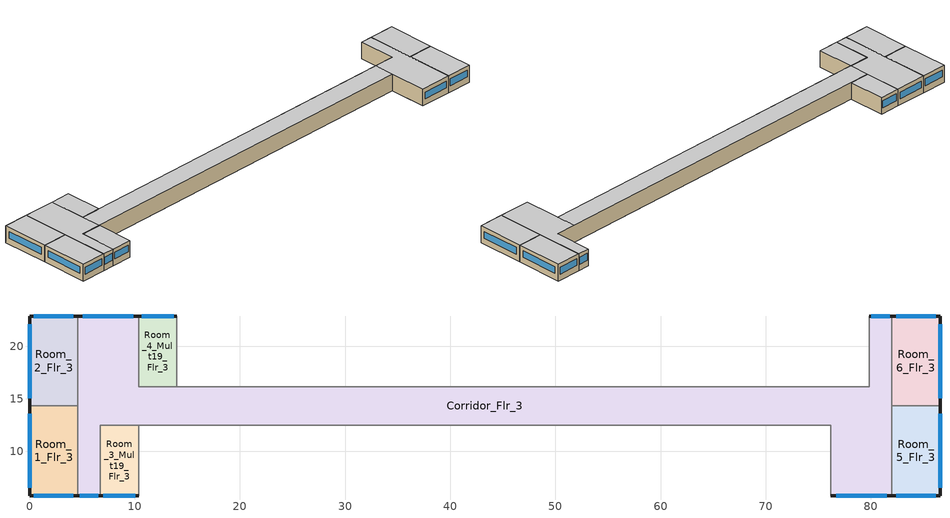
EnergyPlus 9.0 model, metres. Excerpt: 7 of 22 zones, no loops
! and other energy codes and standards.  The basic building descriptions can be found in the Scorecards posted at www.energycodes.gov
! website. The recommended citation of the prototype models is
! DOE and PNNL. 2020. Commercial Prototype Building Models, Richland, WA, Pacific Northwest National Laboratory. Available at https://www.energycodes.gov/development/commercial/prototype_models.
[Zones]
Room_1_Flr_3
 floor adiabatic (nonres_floor): 4.57,14.33 4.57,5.79 0,5.79 0,14.33 z7.01
 wall outside (nonres_ext_wall): 0,14.33 0,5.79 4.57,5.79 z7.01:10.06
 wall to Room_2_Flr_3 (int_wall): 4.57,14.33 0,14.33 z7.01:10.06
 wall to Corridor_Flr_3 (int_wall): 4.57,5.79 4.57,14.33 z7.01:10.06
 window (ResWindow_U_0.37_SHGC_0.36): 0.4,5.79 4.17,5.79 / 0,13.58 0,6.54 z8.11:9.33
 ceiling adiabatic (nonres_floor_ceiling): 0,14.33 0,5.79 4.57,5.79 4.57,14.33 z10.06
Room_2_Flr_3
 floor adiabatic (nonres_floor): 4.57,22.86 4.57,14.33 0,14.33 0,22.86 z7.01
 wall outside (nonres_ext_wall): 4.57,22.86 0,22.86 0,14.33 z7.01:10.06
 wall to Corridor_Flr_3 (int_wall): 4.57,14.33 4.57,22.86 z7.01:10.06
 window (ResWindow_U_0.37_SHGC_0.36): 4.17,22.86 0.4,22.86 / 0,22.11 0,15.07 z8.11:9.33
 ceiling adiabatic (nonres_floor_ceiling): 0,22.86 0,14.33 4.57,14.33 4.57,22.86 z10.06
Room_3_Mult19_Flr_3
 floor adiabatic (nonres_floor): 10.36,12.5 10.36,5.79 6.71,5.79 6.71,12.5 z7.01
 wall outside (nonres_ext_wall): 6.71,5.79 10.36,5.79 z7.01:10.06
 wall adiabatic (int_wall): 10.36,5.79 10.36,12.5 6.71,12.5 6.71,5.79 z7.01:10.06
 window (ResWindow_U_0.37_SHGC_0.36): 7.03,5.79 10.04,5.79 z8.11:9.33
 ceiling adiabatic (nonres_floor_ceiling): 6.71,12.5 6.71,5.79 10.36,5.79 10.36,12.5 z10.06
Room_4_Mult19_Flr_3
 floor adiabatic (nonres_floor): 14.02,22.86 14.02,16.15 10.36,16.15 10.36,22.86 z7.01
 wall outside (nonres_ext_wall): 14.02,22.86 10.36,22.86 z7.01:10.06
 wall adiabatic (int_wall): 10.36,22.86 10.36,16.15 14.02,16.15 14.02,22.86 z7.01:10.06
 window (ResWindow_U_0.37_SHGC_0.36): 13.7,22.86 10.68,22.86 z8.11:9.33
 ceiling adiabatic (nonres_floor_ceiling): 10.36,22.86 10.36,16.15 14.02,16.15 14.02,22.86 z10.06
Room_5_Flr_3
 floor adiabatic (nonres_floor): 86.56,14.33 86.56,5.79 81.99,5.79 81.99,14.33 z7.01
 wall outside (nonres_ext_wall): 81.99,5.79 86.56,5.79 86.56,14.33 z7.01:10.06
 wall to Room_6_Flr_3 (int_wall): 86.56,14.33 81.99,14.33 z7.01:10.06
 wall to Corridor_Flr_3 (int_wall): 81.99,14.33 81.99,5.79 z7.01:10.06
 window (ResWindow_U_0.37_SHGC_0.36): 86.56,6.54 86.56,13.58 / 82.39,5.79 86.16,5.79 z8.11:9.33
 ceiling adiabatic (nonres_floor_ceiling): 81.99,14.33 81.99,5.79 86.56,5.79 86.56,14.33 z10.06
Room_6_Flr_3
 floor adiabatic (nonres_floor): 86.56,22.86 86.56,14.33 81.99,14.33 81.99,22.86 z7.01
 wall outside (nonres_ext_wall): 86.56,14.33 86.56,22.86 81.99,22.86 z7.01:10.06
 wall to Corridor_Flr_3 (int_wall): 81.99,22.86 81.99,14.33 z7.01:10.06
 window (ResWindow_U_0.37_SHGC_0.36): 86.16,22.86 82.39,22.86 / 86.56,15.07 86.56,22.11 z8.11:9.33
 ceiling adiabatic (nonres_floor_ceiling): 81.99,22.86 81.99,14.33 86.56,14.33 86.56,22.86 z10.06
Corridor_Flr_3
 floor adiabatic (nonres_floor): 4.57,5.79 4.57,22.86 10.36,22.86 10.36,12.5 6.71,12.5 6.71,5.79 z7.01; 10.36,16.15 76.2,16.15 76.2,12.5 10.36,12.5 z7.01; 76.2,16.15 79.86,16.15 79.86,22.86 81.99,22.86 81.99,5.79 76.2,5.79 z7.01
 wall outside (nonres_ext_wall): 10.36,22.86 4.57,22.86 / 81.99,22.86 79.86,22.86 / 4.57,5.79 6.71,5.79 / 76.2,5.79 81.99,5.79 z7.01:10.06
 wall adiabatic (int_wall): 6.71,5.79 6.71,12.5 76.2,12.5 76.2,5.79 / 79.86,22.86 79.86,16.15 10.36,16.15 10.36,22.86 z7.01:10.06
 window (NonresWindow_U_0.36_SHGC_0.36): 9.86,22.86 5.08,22.86 / 81.81,22.86 80.04,22.86 / 4.76,5.79 6.52,5.79 / 76.71,5.79 81.48,5.79 z8.11:9.33
 ceiling adiabatic (nonres_floor_ceiling): 4.57,5.79 6.71,5.79 6.71,12.5 10.36,12.5 10.36,22.86 4.57,22.86 z10.06; 10.36,12.5 76.2,12.5 76.2,16.15 10.36,16.15 z10.06; 76.2,5.79 81.99,5.79 81.99,22.86 79.86,22.86 79.86,16.15 76.2,16.15 z10.06
[Building]
HotelLarge: North Axis {deg}=0; Terrain=City; Loads Convergence Tolerance Value=0.04; Temperature Convergence Tolerance Value {deltaC}=0.2; Solar Distribution=FullInteriorAndExterior; Maximum Number of Warmup Days=25; Minimum Number of Warmup Days=6
[Site:Location]
Site:Location=New.York-John.F.Kennedy.Intl.AP_NY_USA WMO=744860; Latitude {N+ S-}=40.66; Longitude {W- E+}=-73.8; Time Zone Relative to GMT {GMT+/-}=-5; Elevation {m}=7
[SizingPeriod:DesignDay] Day of Month=21; Dry-Bulb Temperature Range Modifier Type=DefaultMultipliers; Humidity Condition Type=Wetbulb; Barometric Pressure {Pa}=101241; Rain {Yes/No}=No; Snow on ground {Yes/No}=No; Daylight Savings Time Indicator=No
Name | Month | Day Type | Maximum Dry-Bulb Temperature {C} | Daily Dry-Bulb Temperature Range {C} | Wetbulb at Maximum Dry-Bulb {C} | Wind Speed {m/s} design conditions vs. traditional 6.71 m/s (15 mph) | Wind Direction {Degrees; N=0, S=180} | Solar Model Indicator | Clearness {0.0 to 1.1} | Wind Speed {m/s} design conditions vs. traditional 3.35 m/s (7mph) | ASHRAE Clear Sky Optical Depth for Beam Irradiance (taub) | ASHRAE Clear Sky Optical Depth for Diffuse Irradiance (taud)
New.York-John.F.Kennedy.Intl.AP_NY_USA Ann Htg 99.6% Condns DB | 1 | WinterDesignDay | -10.7 | 0 | -10.7 | 7.5 | 320 | ASHRAEClearSky | 0
New.York-John.F.Kennedy.Intl.AP_NY_USA Ann Clg .4% Condns DB=>MWB | 7 | SummerDesignDay | 32.1 | 7.4 | 23.1 |  | 230 | ASHRAETau |  | 5.6 | 0.541 | 1.8
[Site:WaterMainsTemperature]
Calculation Method=Correlation; Annual average outdoor air temperature {C}=12.4667; Maximum difference in monthly average outdoor air temperatures {C}=25.2
[Site:GroundTemperature:FCfactorMethod]
January Ground Temperature {C}=14; February Ground Temperature {C}=7.3; March Ground Temperature {C}=3.3; April Ground Temperature {C}=1.2; May Ground Temperature {C}=-0.2; June Ground Temperature {C}=5.6; July Ground Temperature {C}=10.9; August Ground Temperature {C}=16.1; September Ground Temperature {C}=21.7; October Ground Temperature {C}=25; November Ground Temperature {C}=24.8; December Ground Temperature {C}=19.9
[Material:NoMass]
CP02 CARPET PAD: VeryRough, 0.21648, 0.9, 0.7, 0.8
Nonres_Exterior_Wall_Insulation: MediumSmooth, 1.37633, 0.9, 0.7, 0.7
Nonres_Floor_Insulation: MediumSmooth, 4.13066, 0.9, 0.7, 0.7
[Construction]
InteriorFurnishings: Std Wood 6inch
int_wall: G01 13mm gypsum board, G01 13mm gypsum board
nonres_ext_wall: 200mm Normalweight concrete wall, Nonres_Exterior_Wall_Insulation, G01 13mm gypsum board
nonres_floor: Nonres_Floor_Insulation, 100mm Normalweight concrete floor, CP02 CARPET PAD
nonres_floor_ceiling: CP02 CARPET PAD, 100mm Normalweight concrete floor, Nonres_Floor_Insulation
NonresWindow_U_0.36_SHGC_0.36: Glazing Layer
ResWindow_U_0.37_SHGC_0.36: Residential Window Glazing Layer
[Material]
Name | Roughness | Thickness {m} | Conductivity {W/m-K} | Density {kg/m3} | Specific Heat {J/kg-K} | Thermal Absorptance | Solar Absorptance | Visible Absorptance | Absorptance:Thermal | Absorptance:Solar | Absorptance:Visible
Std Wood 6inch | MediumSmooth | 0.15 | 0.12 | 540 | 1210 | 0.9 | 0.7 | 0.7
G01 13mm gypsum board | Smooth | 0.0127 | 0.16 | 800 | 1090 |  |  |  | 0.9 | 0.7 | 0.5
200mm Normalweight concrete wall | MediumRough | 0.2032 | 2.31 | 2322 | 832
100mm Normalweight concrete floor | MediumRough | 0.1016 | 2.31 | 2322 | 832
[WindowMaterial:SimpleGlazingSystem] Solar Heat Gain Coefficient=0.36; Visible Transmittance=0.396
Name | U-Factor {W/m2-K}
Glazing Layer | 2.04417
Residential Window Glazing Layer | 2.10096
[Zone] Type=1; Ceiling Height {m}=-9999; Floor Area {m2}=autocalculate; Part of Total Floor Area=Yes
Name | Multiplier | Volume {m3}
Room_1_Flr_3; Room_5_Flr_3 | 4 | 118.9391
Room_2_Flr_3; Room_6_Flr_3 | 4 | 118.9252
Room_3_Mult19_Flr_3 | 76 | 74.7487
Room_4_Mult19_Flr_3 | 76 | 74.7691
Corridor_Flr_3 | 4 | 1186.91
[InternalMass] Construction=InteriorFurnishings
Name | Zone | Surface Area {m2}
Room_1_Flr_3_InternalMass_1 | Room_1_Flr_3 | 78.044
Room_2_Flr_3_InternalMass_1 | Room_2_Flr_3 | 78.0349
Room_3_Mult19_Flr_3_InternalMass_1 | Room_3_Mult19_Flr_3 | 49.0477
Room_4_Mult19_Flr_3_InternalMass_1 | Room_4_Mult19_Flr_3 | 49.0611
Room_5_Flr_3_InternalMass_1 | Room_5_Flr_3 | 78.044
Room_6_Flr_3_InternalMass_1 | Room_6_Flr_3 | 78.0349
Corridor_Flr_3_InternalMass_1 | Corridor_Flr_3 | 778.8094
[People] Number of People Calculation Method=People; Number of People=1.5; Fraction Radiant=0.3; Sensible Heat Fraction=AUTOCALCULATE; Activity Level Schedule=ACTIVITY_SCH; Enable ASHRAE 55 Comfort Warnings=No; Mean Radiant Temperature Calculation Type=ZoneAveraged; Work Efficiency Schedule=WORK_EFF_SCH; Clothing Insulation Calculation Method=ClothingInsulationSchedule; Clothing Insulation Schedule=CLOTHING_SCH; Air Velocity Schedule=AIR_VELO_SCH; Thermal Comfort Model 1 Type=FANGER
Name | Zone or ZoneList | Number of People Schedule
Room_1_Flr_3 People | Room_1_Flr_3 | GuestRoom_Occ_Sch
Room_2_Flr_3 People | Room_2_Flr_3 | GuestRoom_Occ_Sch
Room_3_Mult19_Flr_3 People | Room_3_Mult19_Flr_3 | ALWAYS_OFF
Room_4_Mult19_Flr_3 People | Room_4_Mult19_Flr_3 | GuestRoom_Occ_Sch
Room_5_Flr_3 People | Room_5_Flr_3 | GuestRoom_Occ_Sch
Room_6_Flr_3 People | Room_6_Flr_3 | GuestRoom_Occ_Sch
[Lights] Design Level Calculation Method=Watts/Area; Watts per Zone Floor Area {W/m2}=4.4132; Return Air Fraction=0; Fraction Radiant=0.7; Fraction Visible=0.2; Fraction Replaceable=1; Return Air Fraction Calculated from Plenum Temperature=No
Name | Zone or ZoneList | Schedule
Room_1_Flr_3_Lights | Room_1_Flr_3 | BLDG_LIGHT_GUESTROOM_SCH
Room_2_Flr_3_Lights | Room_2_Flr_3 | BLDG_LIGHT_GUESTROOM_SCH
Room_3_Mult19_Flr_3_Lights | Room_3_Mult19_Flr_3 | BLDG_LIGHT_GUESTROOM_SCH
Room_4_Mult19_Flr_3_Lights | Room_4_Mult19_Flr_3 | BLDG_LIGHT_GUESTROOM_SCH
Room_5_Flr_3_Lights | Room_5_Flr_3 | BLDG_LIGHT_GUESTROOM_SCH
Room_6_Flr_3_Lights | Room_6_Flr_3 | BLDG_LIGHT_GUESTROOM_SCH
Corridor_Flr_3_Lights | Corridor_Flr_3 | BLDG_LIGHT_CORRIDOR_SCH
[ElectricEquipment] Schedule=Guestroom_Eqp_Sch_Adva; Design Level Calculation Method=EquipmentLevel; Fraction Latent=0; Fraction Radiant=0.5; Fraction Lost=0
Name | Zone or ZoneList | Design Level {W}
Room_1_Flr_3_PlugMisc_Equip | Room_1_Flr_3 | 263.3986
Room_2_Flr_3_PlugMisc_Equip | Room_2_Flr_3 | 263.3678
Room_3_Mult19_Flr_3_PlugMisc_Equip | Room_3_Mult19_Flr_3 | 257.9908
Room_4_Mult19_Flr_3_PlugMisc_Equip | Room_4_Mult19_Flr_3 | 258.0614
Room_5_Flr_3_PlugMisc_Equip | Room_5_Flr_3 | 263.3986
Room_6_Flr_3_PlugMisc_Equip | Room_6_Flr_3 | 263.3678
[Exterior:FuelEquipment] Fuel Use Type=Electricity
Name | Schedule | Design Level {W}
Elevators | BLDG_ELEVATORS | 122222
Elevators_Lights_Fan | ELEV_LIGHT_FAN_SCH_ADD_DF | 375.9
[ZoneInfiltration:DesignFlowRate] Schedule=INFIL_QUARTER_ON_SCH; Design Flow Rate Calculation Method=Flow/ExteriorArea; Flow per Exterior Surface Area {m3/s-m2}=0.00056896; Constant Term Coefficient=1; Temperature Term Coefficient=0; Velocity Term Coefficient=0; Velocity Squared Term Coefficient=0
Name | Zone or ZoneList
Room_1_Flr_3_Infiltration | Room_1_Flr_3
Room_2_Flr_3_Infiltration | Room_2_Flr_3
Room_3_Mult19_Flr_3_Infiltration | Room_3_Mult19_Flr_3
Room_4_Mult19_Flr_3_Infiltration | Room_4_Mult19_Flr_3
Room_5_Flr_3_Infiltration | Room_5_Flr_3
Room_6_Flr_3_Infiltration | Room_6_Flr_3
Corridor_Flr_3_Infiltration | Corridor_Flr_3
[Exterior:Lights]
Exterior Facade Lighting: Schedule=Exterior_Lgt_ALWAYS_ON; Design Level {W}=11632.5; Control Option=AstronomicalClock
[ZoneVentilation:WindandStackOpenArea] Opening Area {m2}=0.02; Opening Area Fraction Schedule=Sliding_Doors_Ventilation_Availability_SCH; Opening Effectiveness=autocalculate; Height Difference {m}=9.6007; Discharge Coefficient for Opening=autocalculate; Minimum Indoor Temperature {C}=18.89; Maximum Indoor Temperature {C}=25.56; Delta Temperature {deltaC}=-100; Minimum Outdoor Temperature {C}=15.56; Maximum Outdoor Temperature {C}=26.67; Maximum Wind Speed {m/s}=40
Name | Zone | Effective Angle {deg}
ROOM_1_FLR_3 Sliding Door Ventilation | ROOM_1_FLR_3 | 180
ROOM_2_FLR_3 Sliding Door Ventilation | ROOM_2_FLR_3 | 0
ROOM_3_MULT19_FLR_3 Sliding Door Ventilation | ROOM_3_MULT19_FLR_3 | 180
ROOM_4_MULT19_FLR_3 Sliding Door Ventilation | ROOM_4_MULT19_FLR_3 | 0
ROOM_5_FLR_3 Sliding Door Ventilation | ROOM_5_FLR_3 | 180
ROOM_6_FLR_3 Sliding Door Ventilation | ROOM_6_FLR_3 | 0
[Schedule:Compact]
BLDG_LIGHT_CORRIDOR_SCH: Through: 12/31, For: Weekdays, Until: 1:00, 0.108459, Until: 2:00, 0.0813443, Until: 5:00, 0.0542295, Until: 6:00, 0.108459, Until: 7:00, 0.216918, Until: 8:00, 0.271147, Until: 10:00, 0.216918, Until: 18:00, 0.135574, Until: 19:00, 0.325377, Until: 20:00, 0.433836, Until: 21:00, 0.488065, Until: 22:00, 0.433836, Until: 23:00, 0.325377, Until: 24:00, 0.162689, For: Saturday, Until: 2:00, 0.108459, Until: 6:00, 0.0542295, Until: 8:00, 0.162689, Until: 10:00, 0.216918, Until: 11:00, 0.162689, Until: 18:00, 0.135574, Until: 19:00, 0.325377, Until: 22:00, 0.379607, Until: 23:00, 0.325377, Until: 24:00, 0.162689, For: SummerDesignDay, Until: 24:00, 1, For: WinterDesignDay, Until: 24:00, 0, For: Sunday Holidays AllOtherDays, Until: 2:00, 0.162689, Until: 6:00, 0.108459, Until: 7:00, 0.162689, Until: 9:00, 0.216918, Until: 13:00, 0.162689, Until: 18:00, 0.108459, Until: 19:00, 0.271147, Until: 20:00, 0.379607, Until: 21:00, 0.433836, Until: 22:00, 0.325377, Until: 23:00, 0.271147, Until: 24:00, 0.162689
BLDG_LIGHT_GUESTROOM_SCH: Through: 12/31, For: Weekdays, Until: 1:00, 0.11, Until: 2:00, 0.09, Until: 5:00, 0.06, Until: 6:00, 0.11, Until: 7:00, 0.35, Until: 8:00, 0.45, Until: 10:00, 0.35, Until: 16:00, 0.05, Until: 17:00, 0.064, Until: 18:00, 0.07, Until: 19:00, 0.54, Until: 20:00, 0.71, Until: 21:00, 0.8, Until: 22:00, 0.71, Until: 23:00, 0.54, Until: 24:00, 0.26, For: Saturday Sunday Holidays, Until: 2:00, 0.13, Until: 6:00, 0.06, Until: 8:00, 0.33, Until: 9:00, 0.45, Until: 10:00, 0.186667, Until: 11:00, 0.062121, Until: 17:00, 0.05, Until: 18:00, 0.0825, Until: 19:00, 0.68, Until: 22:00, 0.8, Until: 23:00, 0.68, Until: 24:00, 0.33, For: WinterDesignDay, Until: 24:00, 0, For: SummerDesignDay CustomDay1 CustomDay2, Until: 24:00, 1
GuestRoom_Eqp_Sch_Adva: Through: 12/31, For: Weekdays, Until: 06:00, 0.17, Until: 07:00, 0.62, Until: 08:00, 0.9, Until: 10:00, 0.43, Until: 16:00, 0.12, Until: 17:00, 0.19, Until: 19:00, 0.48, Until: 20:00, 0.46, Until: 21:00, 0.62, Until: 22:00, 0.69, Until: 23:00, 0.34, Until: 24:00, 0.17, For: Saturday Sunday Holidays, Until: 06:00, 0.17, Until: 07:00, 0.3, Until: 08:00, 0.62, Until: 09:00, 0.9, Until: 10:00, 0.62, Until: 16:00, 0.13, Until: 17:00, 0.21, Until: 18:00, 0.4, Until: 19:00, 0.48, Until: 20:00, 0.46, Until: 21:00, 0.62, Until: 22:00, 0.69, Until: 23:00, 0.34, Until: 24:00, 0.17, For: WinterDesignDay, Until: 24:00, 0, For: SummerDesignDay CustomDay1 CustomDay2, Until: 24:00, 1
BLDG_ELEVATORS; ELEV_LIGHT_FAN_SCH_ADD_DF: Through: 12/31, For: SummerDesignday, Until: 24:00, 0.5, For: WinterDesignDay, Until: 24:00, 0.05, For: AllOtherDays, Until: 04:00, 0.05, Until: 05:00, 0.1, Until: 06:00, 0.2, Until: 07:00, 0.4, Until: 09:00, 0.5, Until: 10:00, 0.35, Until: 16:00, 0.15, Until: 17:00, 0.35, Until: 19:00, 0.5, Until: 21:00, 0.4, Until: 22:00, 0.3, Until: 23:00, 0.2, Until: 24:00, 0.1
GuestRoom_Occ_Sch: Through: 12/31, For: Weekdays, Until: 06:00, 1, Until: 07:00, 0.77, Until: 09:00, 0.43, Until: 15:00, 0.2, Until: 16:00, 0.31, Until: 19:00, 0.54, Until: 21:00, 0.77, Until: 22:00, 0.89, Until: 24:00, 1, For: Saturday Sunday Holidays, Until: 06:00, 1, Until: 07:00, 0.77, Until: 09:00, 0.53, Until: 17:00, 0.3, Until: 18:00, 0.53, Until: 19:00, 0.54, Until: 21:00, 0.65, Until: 24:00, 0.77, For: WinterDesignDay, Until: 24:00, 0, For: SummerDesignDay CustomDay1 CustomDay2, Until: 24:00, 1
INFIL_QUARTER_ON_SCH: Through: 12/31, For: AllDays, Until: 24:00, 0.25
Exterior_Lgt_ALWAYS_ON: Through: 12/31, For: AllDays, Until: 24:00, 1
ALWAYS_OFF; WORK_EFF_SCH: Through: 12/31, For: AllDays, Until: 24:00, 0
ACTIVITY_SCH: Through: 12/31, For: AllDays, Until: 24:00, 120
AIR_VELO_SCH: Through: 12/31, For: AllDays, Until: 24:00, 0.2
CLOTHING_SCH: Through: 04/30, For: AllDays, Until: 24:00, 1, Through: 09/30, For: AllDays, Until: 24:00, 0.5, Through: 12/31, For: AllDays, Until: 24:00, 1
Sliding_Doors_Ventilation_Availability_SCH: Through: 12/31, For: WinterDesignDay SummerDesignDay, Until: 24:00, 0, For: Allotherdays, Until: 6:00, 0, Until: 9:00, 1, Until: 16:00, 0, Until: 22:00, 1, Until: 24:00, 0
